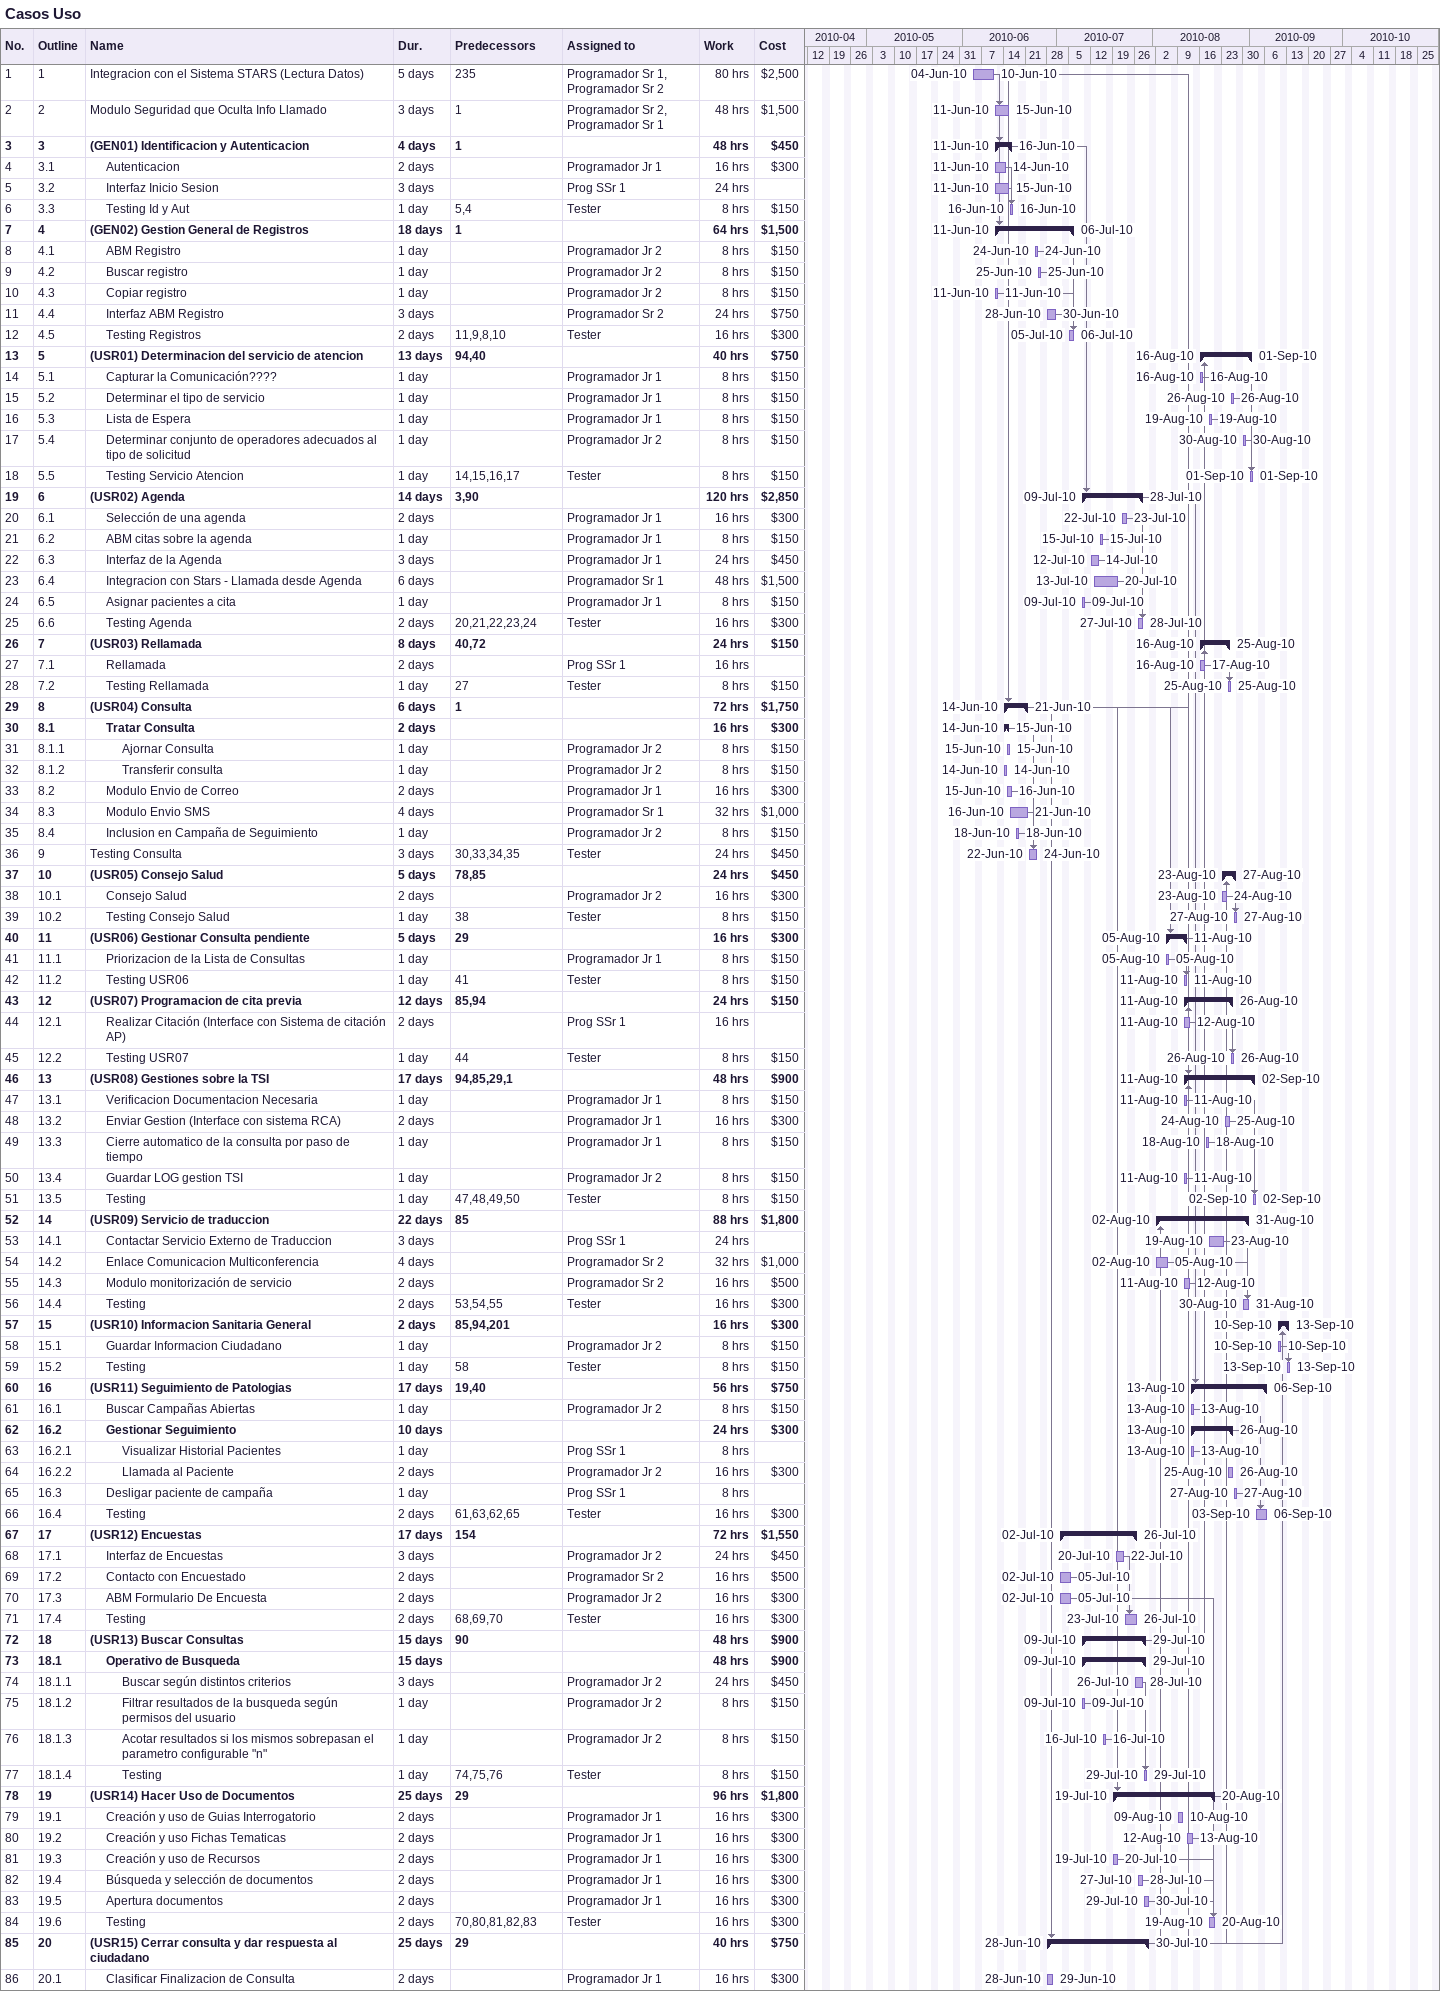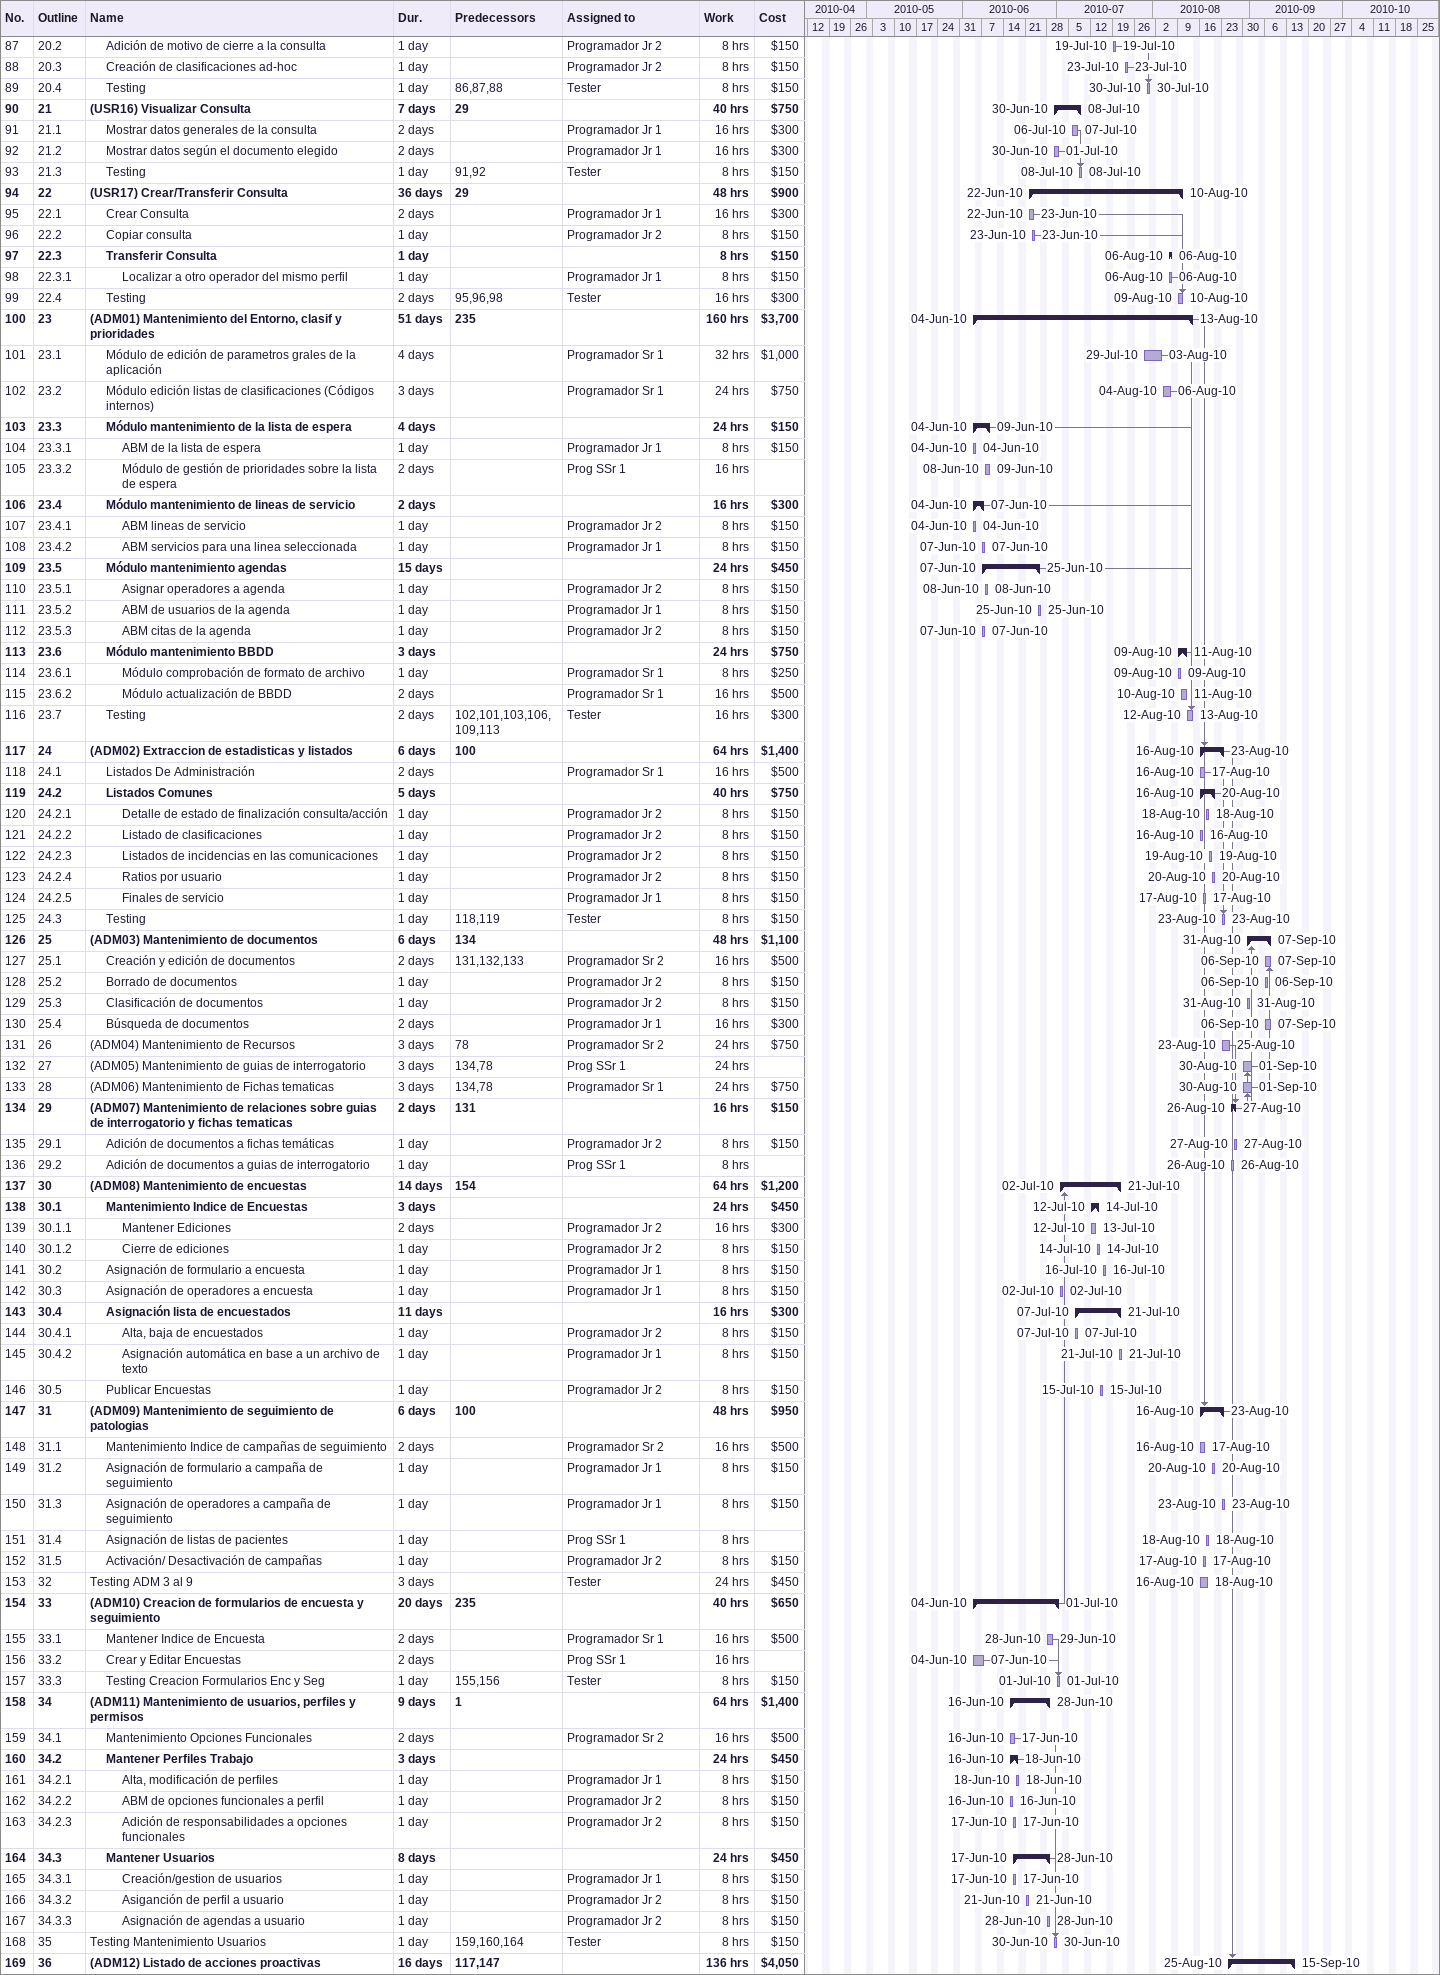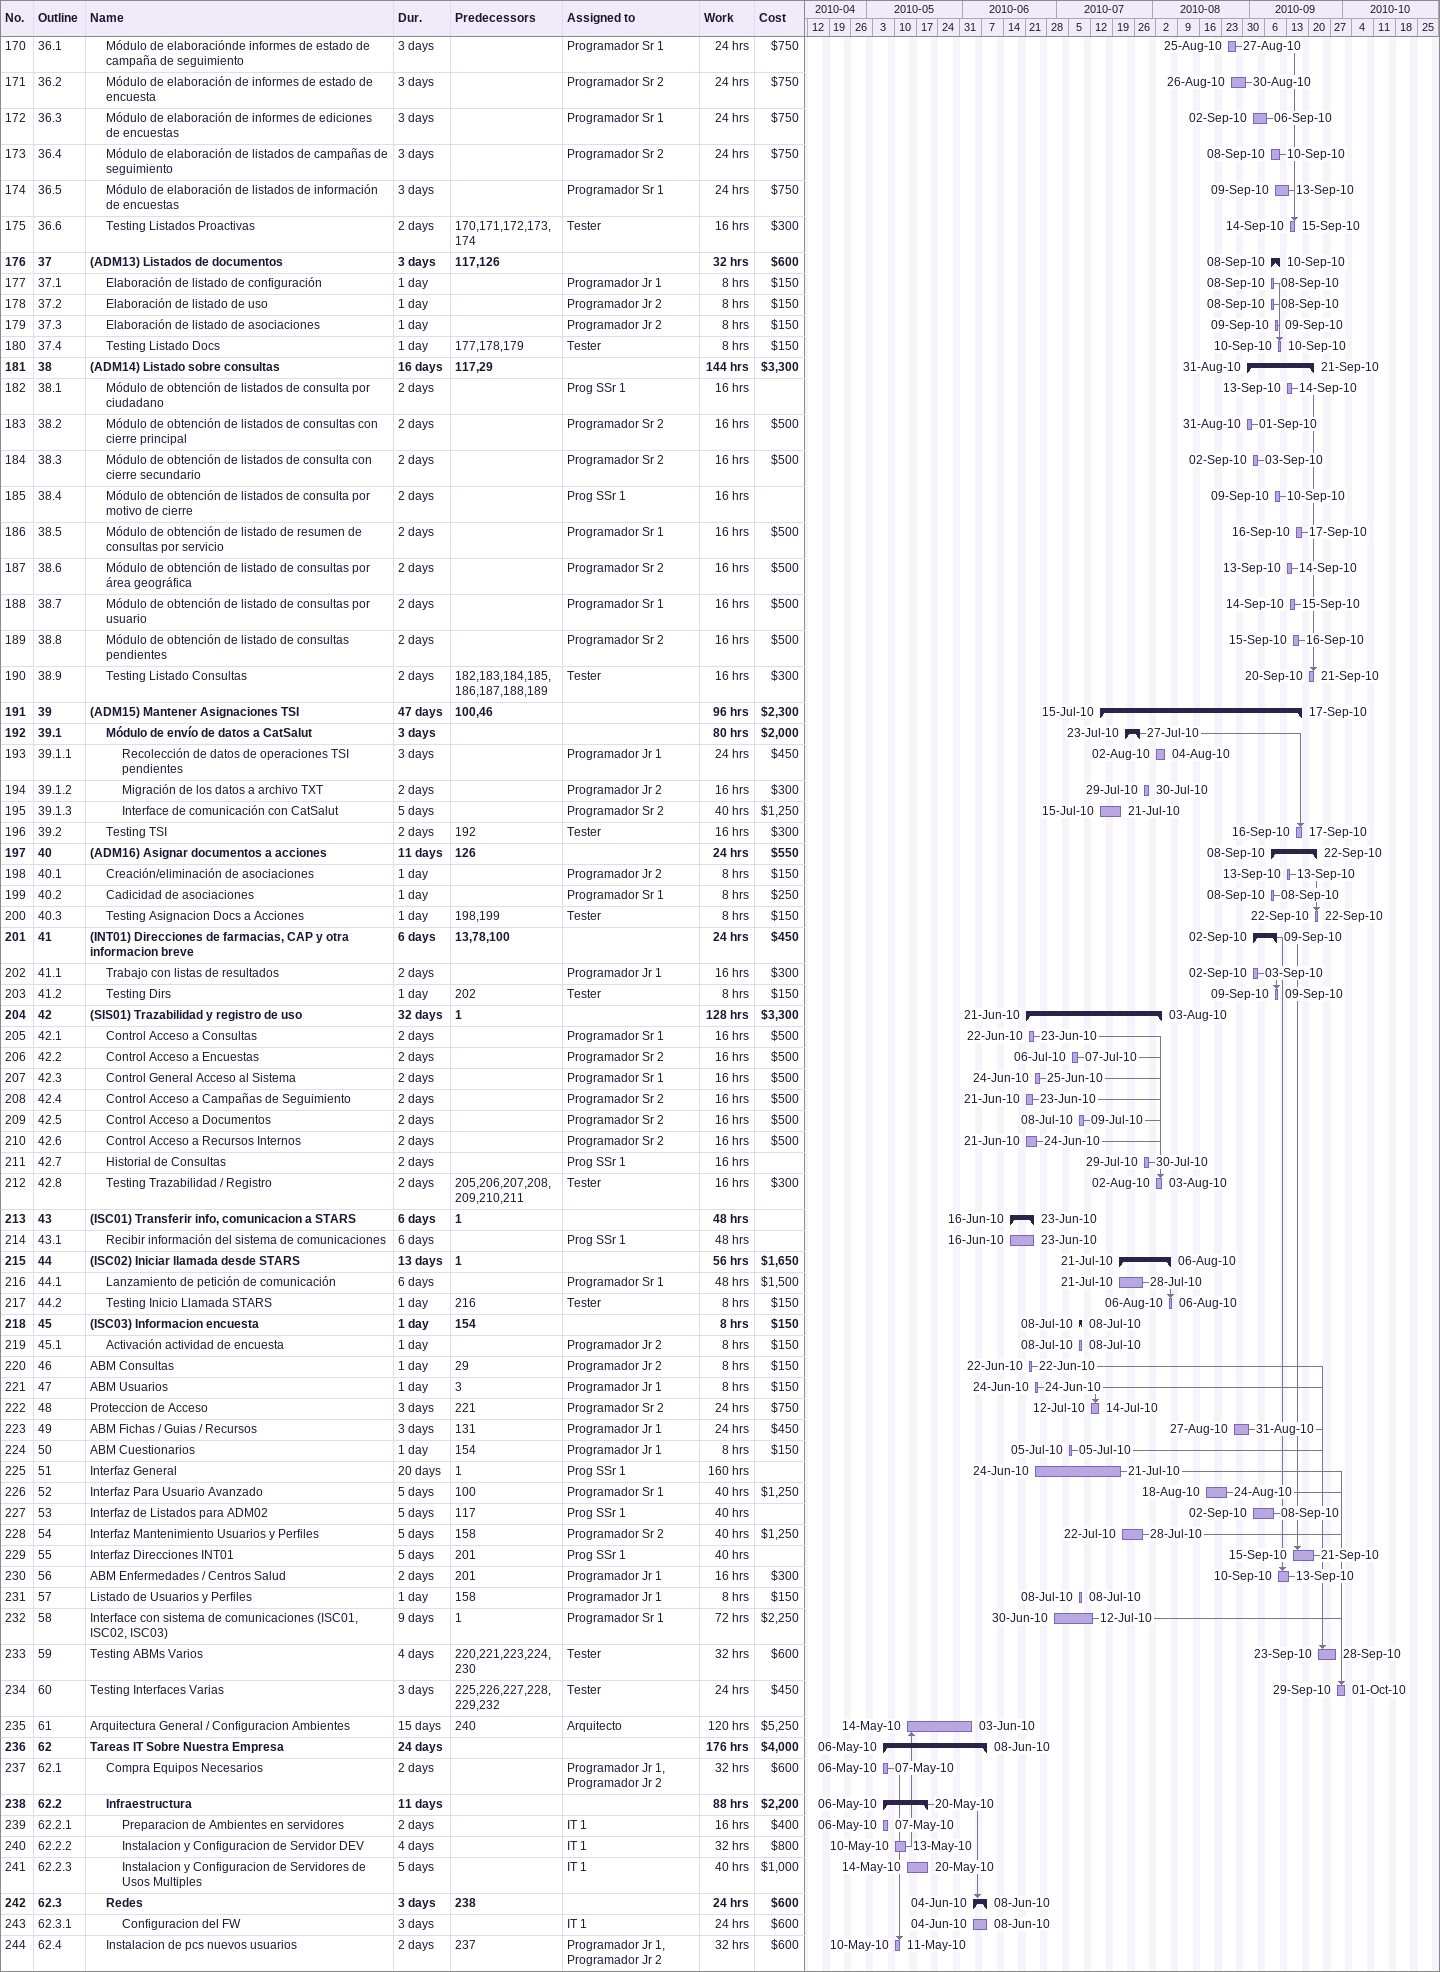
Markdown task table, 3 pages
Casos Uso

| ID | WBS | Task | Duration | Start | Finish | Predecessors | Resources | Work (h) | Cost ($) |
|---|---|---|---|---|---|---|---|---|---|
| 1 | 1 | Integracion con el Sistema STARS (Lectura Datos) | 5d | 2010-06-04 | 2010-06-10 | 235 | Programador Sr 1, Programador Sr 2 | 80 | 2500 |
| 2 | 2 | Modulo Seguridad que Oculta Info Llamado | 3d | 2010-06-11 | 2010-06-15 | 1 | Programador Sr 2, Programador Sr 1 | 48 | 1500 |
| 3 | 3 | **(GEN01) Identificacion y Autenticacion** | 4d | 2010-06-11 | 2010-06-16 | 1 |  | 48 | 450 |
| 4 | 3.1 | Autenticacion | 2d | 2010-06-11 | 2010-06-14 |  | Programador Jr 1 | 16 | 300 |
| 5 | 3.2 | Interfaz Inicio Sesion | 3d | 2010-06-11 | 2010-06-15 |  | Prog SSr 1 | 24 |  |
| 6 | 3.3 | Testing Id y Aut | 1d | 2010-06-16 | 2010-06-16 | 5, 4 | Tester | 8 | 150 |
| 7 | 4 | **(GEN02) Gestion General de Registros** | 18d | 2010-06-11 | 2010-07-06 | 1 |  | 64 | 1500 |
| 8 | 4.1 | ABM Registro | 1d | 2010-06-24 | 2010-06-24 |  | Programador Jr 2 | 8 | 150 |
| 9 | 4.2 | Buscar registro | 1d | 2010-06-25 | 2010-06-25 |  | Programador Jr 2 | 8 | 150 |
| 10 | 4.3 | Copiar registro | 1d | 2010-06-11 | 2010-06-11 |  | Programador Jr 2 | 8 | 150 |
| 11 | 4.4 | Interfaz ABM Registro | 3d | 2010-06-28 | 2010-06-30 |  | Programador Sr 2 | 24 | 750 |
| 12 | 4.5 | Testing Registros | 2d | 2010-07-05 | 2010-07-06 | 11, 9, 8, 10 | Tester | 16 | 300 |
| 13 | 5 | **(USR01) Determinacion del servicio de atencion** | 13d | 2010-08-16 | 2010-09-01 | 94, 40 |  | 40 | 750 |
| 14 | 5.1 | Capturar la Comunicación???? | 1d | 2010-08-16 | 2010-08-16 |  | Programador Jr 1 | 8 | 150 |
| 15 | 5.2 | Determinar el tipo de servicio | 1d | 2010-08-26 | 2010-08-26 |  | Programador Jr 1 | 8 | 150 |
| 16 | 5.3 | Lista de Espera | 1d | 2010-08-19 | 2010-08-19 |  | Programador Jr 1 | 8 | 150 |
| 17 | 5.4 | Determinar conjunto de operadores adecuados al tipo de solicitud | 1d | 2010-08-30 | 2010-08-30 |  | Programador Jr 2 | 8 | 150 |
| 18 | 5.5 | Testing Servicio Atencion | 1d | 2010-09-01 | 2010-09-01 | 14, 15, 16, 17 | Tester | 8 | 150 |
| 19 | 6 | **(USR02) Agenda** | 14d | 2010-07-09 | 2010-07-28 | 3, 90 |  | 120 | 2850 |
| 20 | 6.1 | Selección de una agenda | 2d | 2010-07-22 | 2010-07-23 |  | Programador Jr 1 | 16 | 300 |
| 21 | 6.2 | ABM citas sobre la agenda | 1d | 2010-07-15 | 2010-07-15 |  | Programador Jr 1 | 8 | 150 |
| 22 | 6.3 | Interfaz de la Agenda | 3d | 2010-07-12 | 2010-07-14 |  | Programador Jr 1 | 24 | 450 |
| 23 | 6.4 | Integracion con Stars - Llamada desde Agenda | 6d | 2010-07-13 | 2010-07-20 |  | Programador Sr 1 | 48 | 1500 |
| 24 | 6.5 | Asignar pacientes a cita | 1d | 2010-07-09 | 2010-07-09 |  | Programador Jr 1 | 8 | 150 |
| 25 | 6.6 | Testing Agenda | 2d | 2010-07-27 | 2010-07-28 | 20, 21, 22, 23, 24 | Tester | 16 | 300 |
| 26 | 7 | **(USR03) Rellamada** | 8d | 2010-08-16 | 2010-08-25 | 40, 72 |  | 24 | 150 |
| 27 | 7.1 | Rellamada | 2d | 2010-08-16 | 2010-08-17 |  | Prog SSr 1 | 16 |  |
| 28 | 7.2 | Testing Rellamada | 1d | 2010-08-25 | 2010-08-25 | 27 | Tester | 8 | 150 |
| 29 | 8 | **(USR04) Consulta** | 6d | 2010-06-14 | 2010-06-21 | 1 |  | 72 | 1750 |
| 30 | 8.1 | **Tratar Consulta** | 2d | 2010-06-14 | 2010-06-15 |  |  | 16 | 300 |
| 31 | 8.1.1 | Ajornar Consulta | 1d | 2010-06-15 | 2010-06-15 |  | Programador Jr 2 | 8 | 150 |
| 32 | 8.1.2 | Transferir consulta | 1d | 2010-06-14 | 2010-06-14 |  | Programador Jr 2 | 8 | 150 |
| 33 | 8.2 | Modulo Envio de Correo | 2d | 2010-06-15 | 2010-06-16 |  | Programador Jr 1 | 16 | 300 |
| 34 | 8.3 | Modulo Envio SMS | 4d | 2010-06-16 | 2010-06-21 |  | Programador Sr 1 | 32 | 1000 |
| 35 | 8.4 | Inclusion en Campaña de Seguimiento | 1d | 2010-06-18 | 2010-06-18 |  | Programador Jr 2 | 8 | 150 |
| 36 | 9 | Testing Consulta | 3d | 2010-06-22 | 2010-06-24 | 30, 33, 34, 35 | Tester | 24 | 450 |
| 37 | 10 | **(USR05) Consejo Salud** | 5d | 2010-08-23 | 2010-08-27 | 78, 85 |  | 24 | 450 |
| 38 | 10.1 | Consejo Salud | 2d | 2010-08-23 | 2010-08-24 |  | Programador Jr 2 | 16 | 300 |
| 39 | 10.2 | Testing Consejo Salud | 1d | 2010-08-27 | 2010-08-27 | 38 | Tester | 8 | 150 |
| 40 | 11 | **(USR06) Gestionar Consulta pendiente** | 5d | 2010-08-05 | 2010-08-11 | 29 |  | 16 | 300 |
| 41 | 11.1 | Priorizacion de la Lista de Consultas | 1d | 2010-08-05 | 2010-08-05 |  | Programador Jr 1 | 8 | 150 |
| 42 | 11.2 | Testing USR06 | 1d | 2010-08-11 | 2010-08-11 | 41 | Tester | 8 | 150 |
| 43 | 12 | **(USR07) Programacion de cita previa** | 12d | 2010-08-11 | 2010-08-26 | 85, 94 |  | 24 | 150 |
| 44 | 12.1 | Realizar Citación (Interface con Sistema de citación AP) | 2d | 2010-08-11 | 2010-08-12 |  | Prog SSr 1 | 16 |  |
| 45 | 12.2 | Testing USR07 | 1d | 2010-08-26 | 2010-08-26 | 44 | Tester | 8 | 150 |
| 46 | 13 | **(USR08) Gestiones sobre la TSI** | 17d | 2010-08-11 | 2010-09-02 | 94, 85, 29, 1 |  | 48 | 900 |
| 47 | 13.1 | Verificacion Documentacion Necesaria | 1d | 2010-08-11 | 2010-08-11 |  | Programador Jr 1 | 8 | 150 |
| 48 | 13.2 | Enviar Gestion (Interface con sistema RCA) | 2d | 2010-08-24 | 2010-08-25 |  | Programador Jr 1 | 16 | 300 |
| 49 | 13.3 | Cierre automatico de la consulta por paso de tiempo | 1d | 2010-08-18 | 2010-08-18 |  | Programador Jr 1 | 8 | 150 |
| 50 | 13.4 | Guardar LOG gestion TSI | 1d | 2010-08-11 | 2010-08-11 |  | Programador Jr 2 | 8 | 150 |
| 51 | 13.5 | Testing | 1d | 2010-09-02 | 2010-09-02 | 47, 48, 49, 50 | Tester | 8 | 150 |
| 52 | 14 | **(USR09) Servicio de traduccion** | 22d | 2010-08-02 | 2010-08-31 | 85 |  | 88 | 1800 |
| 53 | 14.1 | Contactar Servicio Externo de Traduccion | 3d | 2010-08-19 | 2010-08-23 |  | Prog SSr 1 | 24 |  |
| 54 | 14.2 | Enlace Comunicacion Multiconferencia | 4d | 2010-08-02 | 2010-08-05 |  | Programador Sr 2 | 32 | 1000 |
| 55 | 14.3 | Modulo monitorización de servicio | 2d | 2010-08-11 | 2010-08-12 |  | Programador Sr 2 | 16 | 500 |
| 56 | 14.4 | Testing | 2d | 2010-08-30 | 2010-08-31 | 53, 54, 55 | Tester | 16 | 300 |
| 57 | 15 | **(USR10) Informacion Sanitaria General** | 2d | 2010-09-10 | 2010-09-13 | 85, 94, 201 |  | 16 | 300 |
| 58 | 15.1 | Guardar Informacion Ciudadano | 1d | 2010-09-10 | 2010-09-10 |  | Programador Jr 2 | 8 | 150 |
| 59 | 15.2 | Testing | 1d | 2010-09-13 | 2010-09-13 | 58 | Tester | 8 | 150 |
| 60 | 16 | **(USR11) Seguimiento de Patologias** | 17d | 2010-08-13 | 2010-09-06 | 19, 40 |  | 56 | 750 |
| 61 | 16.1 | Buscar Campañas Abiertas | 1d | 2010-08-13 | 2010-08-13 |  | Programador Jr 2 | 8 | 150 |
| 62 | 16.2 | **Gestionar Seguimiento** | 10d | 2010-08-13 | 2010-08-26 |  |  | 24 | 300 |
| 63 | 16.2.1 | Visualizar Historial Pacientes | 1d | 2010-08-13 | 2010-08-13 |  | Prog SSr 1 | 8 |  |
| 64 | 16.2.2 | Llamada al Paciente | 2d | 2010-08-25 | 2010-08-26 |  | Programador Jr 2 | 16 | 300 |
| 65 | 16.3 | Desligar paciente de campaña | 1d | 2010-08-27 | 2010-08-27 |  | Prog SSr 1 | 8 |  |
| 66 | 16.4 | Testing | 2d | 2010-09-03 | 2010-09-06 | 61, 63, 62, 65 | Tester | 16 | 300 |
| 67 | 17 | **(USR12) Encuestas** | 17d | 2010-07-02 | 2010-07-26 | 154 |  | 72 | 1550 |
| 68 | 17.1 | Interfaz de Encuestas | 3d | 2010-07-20 | 2010-07-22 |  | Programador Jr 2 | 24 | 450 |
| 69 | 17.2 | Contacto con Encuestado | 2d | 2010-07-02 | 2010-07-05 |  | Programador Sr 2 | 16 | 500 |
| 70 | 17.3 | ABM Formulario De Encuesta | 2d | 2010-07-02 | 2010-07-05 |  | Programador Jr 2 | 16 | 300 |
| 71 | 17.4 | Testing | 2d | 2010-07-23 | 2010-07-26 | 68, 69, 70 | Tester | 16 | 300 |
| 72 | 18 | **(USR13) Buscar Consultas** | 15d | 2010-07-09 | 2010-07-29 | 90 |  | 48 | 900 |
| 73 | 18.1 | **Operativo de Busqueda** | 15d | 2010-07-09 | 2010-07-29 |  |  | 48 | 900 |
| 74 | 18.1.1 | Buscar según distintos criterios | 3d | 2010-07-26 | 2010-07-28 |  | Programador Jr 2 | 24 | 450 |
| 75 | 18.1.2 | Filtrar resultados de la busqueda según permisos del usuario | 1d | 2010-07-09 | 2010-07-09 |  | Programador Jr 2 | 8 | 150 |
| 76 | 18.1.3 | Acotar resultados si los mismos sobrepasan el parametro configurable "n" | 1d | 2010-07-16 | 2010-07-16 |  | Programador Jr 2 | 8 | 150 |
| 77 | 18.1.4 | Testing | 1d | 2010-07-29 | 2010-07-29 | 74, 75, 76 | Tester | 8 | 150 |
| 78 | 19 | **(USR14) Hacer Uso de Documentos** | 25d | 2010-07-19 | 2010-08-20 | 29 |  | 96 | 1800 |
| 79 | 19.1 | Creación y uso de Guias Interrogatorio | 2d | 2010-08-09 | 2010-08-10 |  | Programador Jr 1 | 16 | 300 |
| 80 | 19.2 | Creación y uso Fichas Tematicas | 2d | 2010-08-12 | 2010-08-13 |  | Programador Jr 1 | 16 | 300 |
| 81 | 19.3 | Creación y uso de Recursos | 2d | 2010-07-19 | 2010-07-20 |  | Programador Jr 1 | 16 | 300 |
| 82 | 19.4 | Búsqueda y selección de documentos | 2d | 2010-07-27 | 2010-07-28 |  | Programador Jr 1 | 16 | 300 |
| 83 | 19.5 | Apertura documentos | 2d | 2010-07-29 | 2010-07-30 |  | Programador Jr 1 | 16 | 300 |
| 84 | 19.6 | Testing | 2d | 2010-08-19 | 2010-08-20 | 70, 80, 81, 82, 83 | Tester | 16 | 300 |
| 85 | 20 | **(USR15) Cerrar consulta y dar respuesta al ciudadano** | 25d | 2010-06-28 | 2010-07-30 | 29 |  | 40 | 750 |
| 86 | 20.1 | Clasificar Finalizacion de Consulta | 2d | 2010-06-28 | 2010-06-29 |  | Programador Jr 1 | 16 | 300 |
| 87 | 20.2 | Adición de motivo de cierre a la consulta | 1d | 2010-07-19 | 2010-07-19 |  | Programador Jr 2 | 8 | 150 |
| 88 | 20.3 | Creación de clasificaciones ad-hoc | 1d | 2010-07-23 | 2010-07-23 |  | Programador Jr 2 | 8 | 150 |
| 89 | 20.4 | Testing | 1d | 2010-07-30 | 2010-07-30 | 86, 87, 88 | Tester | 8 | 150 |
| 90 | 21 | **(USR16) Visualizar Consulta** | 7d | 2010-06-30 | 2010-07-08 | 29 |  | 40 | 750 |
| 91 | 21.1 | Mostrar datos generales de la consulta | 2d | 2010-07-06 | 2010-07-07 |  | Programador Jr 1 | 16 | 300 |
| 92 | 21.2 | Mostrar datos según el documento elegido | 2d | 2010-06-30 | 2010-07-01 |  | Programador Jr 1 | 16 | 300 |
| 93 | 21.3 | Testing | 1d | 2010-07-08 | 2010-07-08 | 91, 92 | Tester | 8 | 150 |
| 94 | 22 | **(USR17) Crear/Transferir Consulta** | 36d | 2010-06-22 | 2010-08-10 | 29 |  | 48 | 900 |
| 95 | 22.1 | Crear Consulta | 2d | 2010-06-22 | 2010-06-23 |  | Programador Jr 1 | 16 | 300 |
| 96 | 22.2 | Copiar consulta | 1d | 2010-06-23 | 2010-06-23 |  | Programador Jr 2 | 8 | 150 |
| 97 | 22.3 | **Transferir Consulta** | 1d | 2010-08-06 | 2010-08-06 |  |  | 8 | 150 |
| 98 | 22.3.1 | Localizar a otro operador del mismo perfil | 1d | 2010-08-06 | 2010-08-06 |  | Programador Jr 1 | 8 | 150 |
| 99 | 22.4 | Testing | 2d | 2010-08-09 | 2010-08-10 | 95, 96, 98 | Tester | 16 | 300 |
| 100 | 23 | **(ADM01) Mantenimiento del Entorno, clasif y prioridades** | 51d | 2010-06-04 | 2010-08-13 | 235 |  | 160 | 3700 |
| 101 | 23.1 | Módulo de edición de parametros grales de la aplicación | 4d | 2010-07-29 | 2010-08-03 |  | Programador Sr 1 | 32 | 1000 |
| 102 | 23.2 | Módulo edición listas de clasificaciones (Códigos internos) | 3d | 2010-08-04 | 2010-08-06 |  | Programador Sr 1 | 24 | 750 |
| 103 | 23.3 | **Módulo mantenimiento de la lista de espera** | 4d | 2010-06-04 | 2010-06-09 |  |  | 24 | 150 |
| 104 | 23.3.1 | ABM de la lista de espera | 1d | 2010-06-04 | 2010-06-04 |  | Programador Jr 1 | 8 | 150 |
| 105 | 23.3.2 | Módulo de gestión de prioridades sobre la lista de espera | 2d | 2010-06-08 | 2010-06-09 |  | Prog SSr 1 | 16 |  |
| 106 | 23.4 | **Módulo mantenimiento de lineas de servicio** | 2d | 2010-06-04 | 2010-06-07 |  |  | 16 | 300 |
| 107 | 23.4.1 | ABM lineas de servicio | 1d | 2010-06-04 | 2010-06-04 |  | Programador Jr 2 | 8 | 150 |
| 108 | 23.4.2 | ABM servicios para una linea seleccionada | 1d | 2010-06-07 | 2010-06-07 |  | Programador Jr 1 | 8 | 150 |
| 109 | 23.5 | **Módulo mantenimiento agendas** | 15d | 2010-06-07 | 2010-06-25 |  |  | 24 | 450 |
| 110 | 23.5.1 | Asignar operadores a agenda | 1d | 2010-06-08 | 2010-06-08 |  | Programador Jr 2 | 8 | 150 |
| 111 | 23.5.2 | ABM de usuarios de la agenda | 1d | 2010-06-25 | 2010-06-25 |  | Programador Jr 1 | 8 | 150 |
| 112 | 23.5.3 | ABM citas de la agenda | 1d | 2010-06-07 | 2010-06-07 |  | Programador Jr 2 | 8 | 150 |
| 113 | 23.6 | **Módulo mantenimiento BBDD** | 3d | 2010-08-09 | 2010-08-11 |  |  | 24 | 750 |
| 114 | 23.6.1 | Módulo comprobación de formato de archivo | 1d | 2010-08-09 | 2010-08-09 |  | Programador Sr 1 | 8 | 250 |
| 115 | 23.6.2 | Módulo actualización de BBDD | 2d | 2010-08-10 | 2010-08-11 |  | Programador Sr 1 | 16 | 500 |
| 116 | 23.7 | Testing | 2d | 2010-08-12 | 2010-08-13 | 102, 101, 103, 106, 109, 113 | Tester | 16 | 300 |
| 117 | 24 | **(ADM02) Extraccion de estadisticas y listados** | 6d | 2010-08-16 | 2010-08-23 | 100 |  | 64 | 1400 |
| 118 | 24.1 | Listados De Administración | 2d | 2010-08-16 | 2010-08-17 |  | Programador Sr 1 | 16 | 500 |
| 119 | 24.2 | **Listados Comunes** | 5d | 2010-08-16 | 2010-08-20 |  |  | 40 | 750 |
| 120 | 24.2.1 | Detalle de estado de finalización consulta/acción | 1d | 2010-08-18 | 2010-08-18 |  | Programador Jr 2 | 8 | 150 |
| 121 | 24.2.2 | Listado de clasificaciones | 1d | 2010-08-16 | 2010-08-16 |  | Programador Jr 2 | 8 | 150 |
| 122 | 24.2.3 | Listados de incidencias en las comunicaciones | 1d | 2010-08-19 | 2010-08-19 |  | Programador Jr 2 | 8 | 150 |
| 123 | 24.2.4 | Ratios por usuario | 1d | 2010-08-20 | 2010-08-20 |  | Programador Jr 2 | 8 | 150 |
| 124 | 24.2.5 | Finales de servicio | 1d | 2010-08-17 | 2010-08-17 |  | Programador Jr 1 | 8 | 150 |
| 125 | 24.3 | Testing | 1d | 2010-08-23 | 2010-08-23 | 118, 119 | Tester | 8 | 150 |
| 126 | 25 | **(ADM03) Mantenimiento de documentos** | 6d | 2010-08-31 | 2010-09-07 | 134 |  | 48 | 1100 |
| 127 | 25.1 | Creación y edición de documentos | 2d | 2010-09-06 | 2010-09-07 | 131, 132, 133 | Programador Sr 2 | 16 | 500 |
| 128 | 25.2 | Borrado de documentos | 1d | 2010-09-06 | 2010-09-06 |  | Programador Jr 2 | 8 | 150 |
| 129 | 25.3 | Clasificación de documentos | 1d | 2010-08-31 | 2010-08-31 |  | Programador Jr 2 | 8 | 150 |
| 130 | 25.4 | Búsqueda de documentos | 2d | 2010-09-06 | 2010-09-07 |  | Programador Jr 1 | 16 | 300 |
| 131 | 26 | (ADM04) Mantenimiento de Recursos | 3d | 2010-08-23 | 2010-08-25 | 78 | Programador Sr 2 | 24 | 750 |
| 132 | 27 | (ADM05) Mantenimiento de guias de interrogatorio | 3d | 2010-08-30 | 2010-09-01 | 134, 78 | Prog SSr 1 | 24 |  |
| 133 | 28 | (ADM06) Mantenimiento de Fichas tematicas | 3d | 2010-08-30 | 2010-09-01 | 134, 78 | Programador Sr 1 | 24 | 750 |
| 134 | 29 | **(ADM07) Mantenimiento de relaciones sobre guias de interrogatorio y fichas tematicas** | 2d | 2010-08-26 | 2010-08-27 | 131 |  | 16 | 150 |
| 135 | 29.1 | Adición de documentos a fichas temáticas | 1d | 2010-08-27 | 2010-08-27 |  | Programador Jr 2 | 8 | 150 |
| 136 | 29.2 | Adición de documentos a guias de interrogatorio | 1d | 2010-08-26 | 2010-08-26 |  | Prog SSr 1 | 8 |  |
| 137 | 30 | **(ADM08) Mantenimiento de encuestas** | 14d | 2010-07-02 | 2010-07-21 | 154 |  | 64 | 1200 |
| 138 | 30.1 | **Mantenimiento Indice de Encuestas** | 3d | 2010-07-12 | 2010-07-14 |  |  | 24 | 450 |
| 139 | 30.1.1 | Mantener Ediciones | 2d | 2010-07-12 | 2010-07-13 |  | Programador Jr 2 | 16 | 300 |
| 140 | 30.1.2 | Cierre de ediciones | 1d | 2010-07-14 | 2010-07-14 |  | Programador Jr 2 | 8 | 150 |
| 141 | 30.2 | Asignación de formulario a encuesta | 1d | 2010-07-16 | 2010-07-16 |  | Programador Jr 1 | 8 | 150 |
| 142 | 30.3 | Asignación de operadores a encuesta | 1d | 2010-07-02 | 2010-07-02 |  | Programador Jr 1 | 8 | 150 |
| 143 | 30.4 | **Asignación lista de encuestados** | 11d | 2010-07-07 | 2010-07-21 |  |  | 16 | 300 |
| 144 | 30.4.1 | Alta, baja de encuestados | 1d | 2010-07-07 | 2010-07-07 |  | Programador Jr 2 | 8 | 150 |
| 145 | 30.4.2 | Asignación automática en base a un archivo de texto | 1d | 2010-07-21 | 2010-07-21 |  | Programador Jr 1 | 8 | 150 |
| 146 | 30.5 | Publicar Encuestas | 1d | 2010-07-15 | 2010-07-15 |  | Programador Jr 2 | 8 | 150 |
| 147 | 31 | **(ADM09) Mantenimiento de seguimiento de patologias** | 6d | 2010-08-16 | 2010-08-23 | 100 |  | 48 | 950 |
| 148 | 31.1 | Mantenimiento Indice de campañas de seguimiento | 2d | 2010-08-16 | 2010-08-17 |  | Programador Sr 2 | 16 | 500 |
| 149 | 31.2 | Asignación de formulario a campaña de seguimiento | 1d | 2010-08-20 | 2010-08-20 |  | Programador Jr 1 | 8 | 150 |
| 150 | 31.3 | Asignación de operadores a campaña de seguimiento | 1d | 2010-08-23 | 2010-08-23 |  | Programador Jr 1 | 8 | 150 |
| 151 | 31.4 | Asignación de listas de pacientes | 1d | 2010-08-18 | 2010-08-18 |  | Prog SSr 1 | 8 |  |
| 152 | 31.5 | Activación/ Desactivación de campañas | 1d | 2010-08-17 | 2010-08-17 |  | Programador Jr 2 | 8 | 150 |
| 153 | 32 | Testing ADM 3 al 9 | 3d | 2010-08-16 | 2010-08-18 |  | Tester | 24 | 450 |
| 154 | 33 | **(ADM10) Creacion de formularios de encuesta y seguimiento** | 20d | 2010-06-04 | 2010-07-01 | 235 |  | 40 | 650 |
| 155 | 33.1 | Mantener Indice de Encuesta | 2d | 2010-06-28 | 2010-06-29 |  | Programador Sr 1 | 16 | 500 |
| 156 | 33.2 | Crear y Editar Encuestas | 2d | 2010-06-04 | 2010-06-07 |  | Prog SSr 1 | 16 |  |
| 157 | 33.3 | Testing Creacion Formularios Enc y Seg | 1d | 2010-07-01 | 2010-07-01 | 155, 156 | Tester | 8 | 150 |
| 158 | 34 | **(ADM11) Mantenimiento de usuarios, perfiles y permisos** | 9d | 2010-06-16 | 2010-06-28 | 1 |  | 64 | 1400 |
| 159 | 34.1 | Mantenimiento Opciones Funcionales | 2d | 2010-06-16 | 2010-06-17 |  | Programador Sr 2 | 16 | 500 |
| 160 | 34.2 | **Mantener Perfiles Trabajo** | 3d | 2010-06-16 | 2010-06-18 |  |  | 24 | 450 |
| 161 | 34.2.1 | Alta, modificación de perfiles | 1d | 2010-06-18 | 2010-06-18 |  | Programador Jr 1 | 8 | 150 |
| 162 | 34.2.2 | ABM de opciones funcionales a perfil | 1d | 2010-06-16 | 2010-06-16 |  | Programador Jr 2 | 8 | 150 |
| 163 | 34.2.3 | Adición de responsabilidades a opciones funcionales | 1d | 2010-06-17 | 2010-06-17 |  | Programador Jr 2 | 8 | 150 |
| 164 | 34.3 | **Mantener Usuarios** | 8d | 2010-06-17 | 2010-06-28 |  |  | 24 | 450 |
| 165 | 34.3.1 | Creación/gestion de usuarios | 1d | 2010-06-17 | 2010-06-17 |  | Programador Jr 1 | 8 | 150 |
| 166 | 34.3.2 | Asiganción de perfil a usuario | 1d | 2010-06-21 | 2010-06-21 |  | Programador Jr 2 | 8 | 150 |
| 167 | 34.3.3 | Asignación de agendas a usuario | 1d | 2010-06-28 | 2010-06-28 |  | Programador Jr 2 | 8 | 150 |
| 168 | 35 | Testing Mantenimiento Usuarios | 1d | 2010-06-30 | 2010-06-30 | 159, 160, 164 | Tester | 8 | 150 |
| 169 | 36 | **(ADM12) Listado de acciones proactivas** | 16d | 2010-08-25 | 2010-09-15 | 117, 147 |  | 136 | 4050 |
| 170 | 36.1 | Módulo de elaboraciónde informes de estado de campaña de seguimiento | 3d | 2010-08-25 | 2010-08-27 |  | Programador Sr 1 | 24 | 750 |
| 171 | 36.2 | Módulo de elaboración de informes de estado de encuesta | 3d | 2010-08-26 | 2010-08-30 |  | Programador Sr 2 | 24 | 750 |
| 172 | 36.3 | Módulo de elaboración de informes de ediciones de encuestas | 3d | 2010-09-02 | 2010-09-06 |  | Programador Sr 1 | 24 | 750 |
| 173 | 36.4 | Módulo de elaboración de listados de campañas de seguimiento | 3d | 2010-09-08 | 2010-09-10 |  | Programador Sr 2 | 24 | 750 |
| 174 | 36.5 | Módulo de elaboración de listados de información de encuestas | 3d | 2010-09-09 | 2010-09-13 |  | Programador Sr 1 | 24 | 750 |
| 175 | 36.6 | Testing Listados Proactivas | 2d | 2010-09-14 | 2010-09-15 | 170, 171, 172, 173, 174 | Tester | 16 | 300 |
| 176 | 37 | **(ADM13) Listados de documentos** | 3d | 2010-09-08 | 2010-09-10 | 117, 126 |  | 32 | 600 |
| 177 | 37.1 | Elaboración de listado de configuración | 1d | 2010-09-08 | 2010-09-08 |  | Programador Jr 1 | 8 | 150 |
| 178 | 37.2 | Elaboración de listado de uso | 1d | 2010-09-08 | 2010-09-08 |  | Programador Jr 2 | 8 | 150 |
| 179 | 37.3 | Elaboración de listado de asociaciones | 1d | 2010-09-09 | 2010-09-09 |  | Programador Jr 2 | 8 | 150 |
| 180 | 37.4 | Testing Listado Docs | 1d | 2010-09-10 | 2010-09-10 | 177, 178, 179 | Tester | 8 | 150 |
| 181 | 38 | **(ADM14) Listado sobre consultas** | 16d | 2010-08-31 | 2010-09-21 | 117, 29 |  | 144 | 3300 |
| 182 | 38.1 | Módulo de obtención de listados de consulta por ciudadano | 2d | 2010-09-13 | 2010-09-14 |  | Prog SSr 1 | 16 |  |
| 183 | 38.2 | Módulo de obtención de listados de consultas con cierre principal | 2d | 2010-08-31 | 2010-09-01 |  | Programador Sr 2 | 16 | 500 |
| 184 | 38.3 | Módulo de obtención de listados de consulta con cierre secundario | 2d | 2010-09-02 | 2010-09-03 |  | Programador Sr 2 | 16 | 500 |
| 185 | 38.4 | Módulo de obtención de listados de consulta por motivo de cierre | 2d | 2010-09-09 | 2010-09-10 |  | Prog SSr 1 | 16 |  |
| 186 | 38.5 | Módulo de obtención de listado de resumen de consultas por servicio | 2d | 2010-09-16 | 2010-09-17 |  | Programador Sr 1 | 16 | 500 |
| 187 | 38.6 | Módulo de obtención de listado de consultas por área geográfica | 2d | 2010-09-13 | 2010-09-14 |  | Programador Sr 2 | 16 | 500 |
| 188 | 38.7 | Módulo de obtención de listado de consultas por usuario | 2d | 2010-09-14 | 2010-09-15 |  | Programador Sr 1 | 16 | 500 |
| 189 | 38.8 | Módulo de obtención de listado de consultas pendientes | 2d | 2010-09-15 | 2010-09-16 |  | Programador Sr 2 | 16 | 500 |
| 190 | 38.9 | Testing Listado Consultas | 2d | 2010-09-20 | 2010-09-21 | 182, 183, 184, 185, 186, 187, 188, 189 | Tester | 16 | 300 |
| 191 | 39 | **(ADM15) Mantener Asignaciones TSI** | 47d | 2010-07-15 | 2010-09-17 | 100, 46 |  | 96 | 2300 |
| 192 | 39.1 | **Módulo de envío de datos a CatSalut** | 3d | 2010-07-23 | 2010-07-27 |  |  | 80 | 2000 |
| 193 | 39.1.1 | Recolección de datos de operaciones TSI pendientes | 3d | 2010-08-02 | 2010-08-04 |  | Programador Jr 1 | 24 | 450 |
| 194 | 39.1.2 | Migración de los datos a archivo TXT | 2d | 2010-07-29 | 2010-07-30 |  | Programador Jr 2 | 16 | 300 |
| 195 | 39.1.3 | Interface de comunicación con CatSalut | 5d | 2010-07-15 | 2010-07-21 |  | Programador Sr 2 | 40 | 1250 |
| 196 | 39.2 | Testing TSI | 2d | 2010-09-16 | 2010-09-17 | 192 | Tester | 16 | 300 |
| 197 | 40 | **(ADM16) Asignar documentos a acciones** | 11d | 2010-09-08 | 2010-09-22 | 126 |  | 24 | 550 |
| 198 | 40.1 | Creación/eliminación de asociaciones | 1d | 2010-09-13 | 2010-09-13 |  | Programador Jr 2 | 8 | 150 |
| 199 | 40.2 | Cadicidad de asociaciones | 1d | 2010-09-08 | 2010-09-08 |  | Programador Sr 1 | 8 | 250 |
| 200 | 40.3 | Testing Asignacion Docs a Acciones | 1d | 2010-09-22 | 2010-09-22 | 198, 199 | Tester | 8 | 150 |
| 201 | 41 | **(INT01) Direcciones de farmacias, CAP y otra informacion breve** | 6d | 2010-09-02 | 2010-09-09 | 13, 78, 100 |  | 24 | 450 |
| 202 | 41.1 | Trabajo con listas de resultados | 2d | 2010-09-02 | 2010-09-03 |  | Programador Jr 1 | 16 | 300 |
| 203 | 41.2 | Testing Dirs | 1d | 2010-09-09 | 2010-09-09 | 202 | Tester | 8 | 150 |
| 204 | 42 | **(SIS01) Trazabilidad y registro de uso** | 32d | 2010-06-21 | 2010-08-03 | 1 |  | 128 | 3300 |
| 205 | 42.1 | Control Acceso a Consultas | 2d | 2010-06-22 | 2010-06-23 |  | Programador Sr 1 | 16 | 500 |
| 206 | 42.2 | Control Acceso a Encuestas | 2d | 2010-07-06 | 2010-07-07 |  | Programador Sr 2 | 16 | 500 |
| 207 | 42.3 | Control General Acceso al Sistema | 2d | 2010-06-24 | 2010-06-25 |  | Programador Sr 1 | 16 | 500 |
| 208 | 42.4 | Control Acceso a Campañas de Seguimiento | 2d | 2010-06-21 | 2010-06-23 |  | Programador Sr 2 | 16 | 500 |
| 209 | 42.5 | Control Acceso a Documentos | 2d | 2010-07-08 | 2010-07-09 |  | Programador Sr 2 | 16 | 500 |
| 210 | 42.6 | Control Acceso a Recursos Internos | 2d | 2010-06-21 | 2010-06-24 |  | Programador Sr 2 | 16 | 500 |
| 211 | 42.7 | Historial de Consultas | 2d | 2010-07-29 | 2010-07-30 |  | Prog SSr 1 | 16 |  |
| 212 | 42.8 | Testing Trazabilidad / Registro | 2d | 2010-08-02 | 2010-08-03 | 205, 206, 207, 208, 209, 210, 211 | Tester | 16 | 300 |
| 213 | 43 | **(ISC01) Transferir info, comunicacion a STARS** | 6d | 2010-06-16 | 2010-06-23 | 1 |  | 48 |  |
| 214 | 43.1 | Recibir información del sistema de comunicaciones | 6d | 2010-06-16 | 2010-06-23 |  | Prog SSr 1 | 48 |  |
| 215 | 44 | **(ISC02) Iniciar llamada desde STARS** | 13d | 2010-07-21 | 2010-08-06 | 1 |  | 56 | 1650 |
| 216 | 44.1 | Lanzamiento de petición de comunicación | 6d | 2010-07-21 | 2010-07-28 |  | Programador Sr 1 | 48 | 1500 |
| 217 | 44.2 | Testing Inicio Llamada STARS | 1d | 2010-08-06 | 2010-08-06 | 216 | Tester | 8 | 150 |
| 218 | 45 | **(ISC03) Informacion encuesta** | 1d | 2010-07-08 | 2010-07-08 | 154 |  | 8 | 150 |
| 219 | 45.1 | Activación actividad de encuesta | 1d | 2010-07-08 | 2010-07-08 |  | Programador Jr 2 | 8 | 150 |
| 220 | 46 | ABM Consultas | 1d | 2010-06-22 | 2010-06-22 | 29 | Programador Jr 2 | 8 | 150 |
| 221 | 47 | ABM Usuarios | 1d | 2010-06-24 | 2010-06-24 | 3 | Programador Jr 1 | 8 | 150 |
| 222 | 48 | Proteccion de Acceso | 3d | 2010-07-12 | 2010-07-14 | 221 | Programador Sr 2 | 24 | 750 |
| 223 | 49 | ABM Fichas / Guias / Recursos | 3d | 2010-08-27 | 2010-08-31 | 131 | Programador Jr 1 | 24 | 450 |
| 224 | 50 | ABM Cuestionarios | 1d | 2010-07-05 | 2010-07-05 | 154 | Programador Jr 1 | 8 | 150 |
| 225 | 51 | Interfaz General | 20d | 2010-06-24 | 2010-07-21 | 1 | Prog SSr 1 | 160 |  |
| 226 | 52 | Interfaz Para Usuario Avanzado | 5d | 2010-08-18 | 2010-08-24 | 100 | Programador Sr 1 | 40 | 1250 |
| 227 | 53 | Interfaz de Listados para ADM02 | 5d | 2010-09-02 | 2010-09-08 | 117 | Prog SSr 1 | 40 |  |
| 228 | 54 | Interfaz Mantenimiento Usuarios y Perfiles | 5d | 2010-07-22 | 2010-07-28 | 158 | Programador Sr 2 | 40 | 1250 |
| 229 | 55 | Interfaz Direcciones INT01 | 5d | 2010-09-15 | 2010-09-21 | 201 | Prog SSr 1 | 40 |  |
| 230 | 56 | ABM Enfermedades / Centros Salud | 2d | 2010-09-10 | 2010-09-13 | 201 | Programador Jr 1 | 16 | 300 |
| 231 | 57 | Listado de Usuarios y Perfiles | 1d | 2010-07-08 | 2010-07-08 | 158 | Programador Jr 1 | 8 | 150 |
| 232 | 58 | Interface con sistema de comunicaciones (ISC01, ISC02, ISC03) | 9d | 2010-06-30 | 2010-07-12 | 1 | Programador Sr 1 | 72 | 2250 |
| 233 | 59 | Testing ABMs Varios | 4d | 2010-09-23 | 2010-09-28 | 220, 221, 223, 224, 230 | Tester | 32 | 600 |
| 234 | 60 | Testing Interfaces Varias | 3d | 2010-09-29 | 2010-10-01 | 225, 226, 227, 228, 229, 232 | Tester | 24 | 450 |
| 235 | 61 | Arquitectura General / Configuracion Ambientes | 15d | 2010-05-14 | 2010-06-03 | 240 | Arquitecto | 120 | 5250 |
| 236 | 62 | **Tareas IT Sobre Nuestra Empresa** | 24d | 2010-05-06 | 2010-06-08 |  |  | 176 | 4000 |
| 237 | 62.1 | Compra Equipos Necesarios | 2d | 2010-05-06 | 2010-05-07 |  | Programador Jr 1, Programador Jr 2 | 32 | 600 |
| 238 | 62.2 | **Infraestructura** | 11d | 2010-05-06 | 2010-05-20 |  |  | 88 | 2200 |
| 239 | 62.2.1 | Preparacion de Ambientes en servidores | 2d | 2010-05-06 | 2010-05-07 |  | IT 1 | 16 | 400 |
| 240 | 62.2.2 | Instalacion y Configuracion de Servidor DEV | 4d | 2010-05-10 | 2010-05-13 |  | IT 1 | 32 | 800 |
| 241 | 62.2.3 | Instalacion y Configuracion de Servidores de Usos Multiples | 5d | 2010-05-14 | 2010-05-20 |  | IT 1 | 40 | 1000 |
| 242 | 62.3 | **Redes** | 3d | 2010-06-04 | 2010-06-08 | 238 |  | 24 | 600 |
| 243 | 62.3.1 | Configuracion del FW | 3d | 2010-06-04 | 2010-06-08 |  | IT 1 | 24 | 600 |
| 244 | 62.4 | Instalacion de pcs nuevos usuarios | 2d | 2010-05-10 | 2010-05-11 | 237 | Programador Jr 1, Programador Jr 2 | 32 | 600 |
